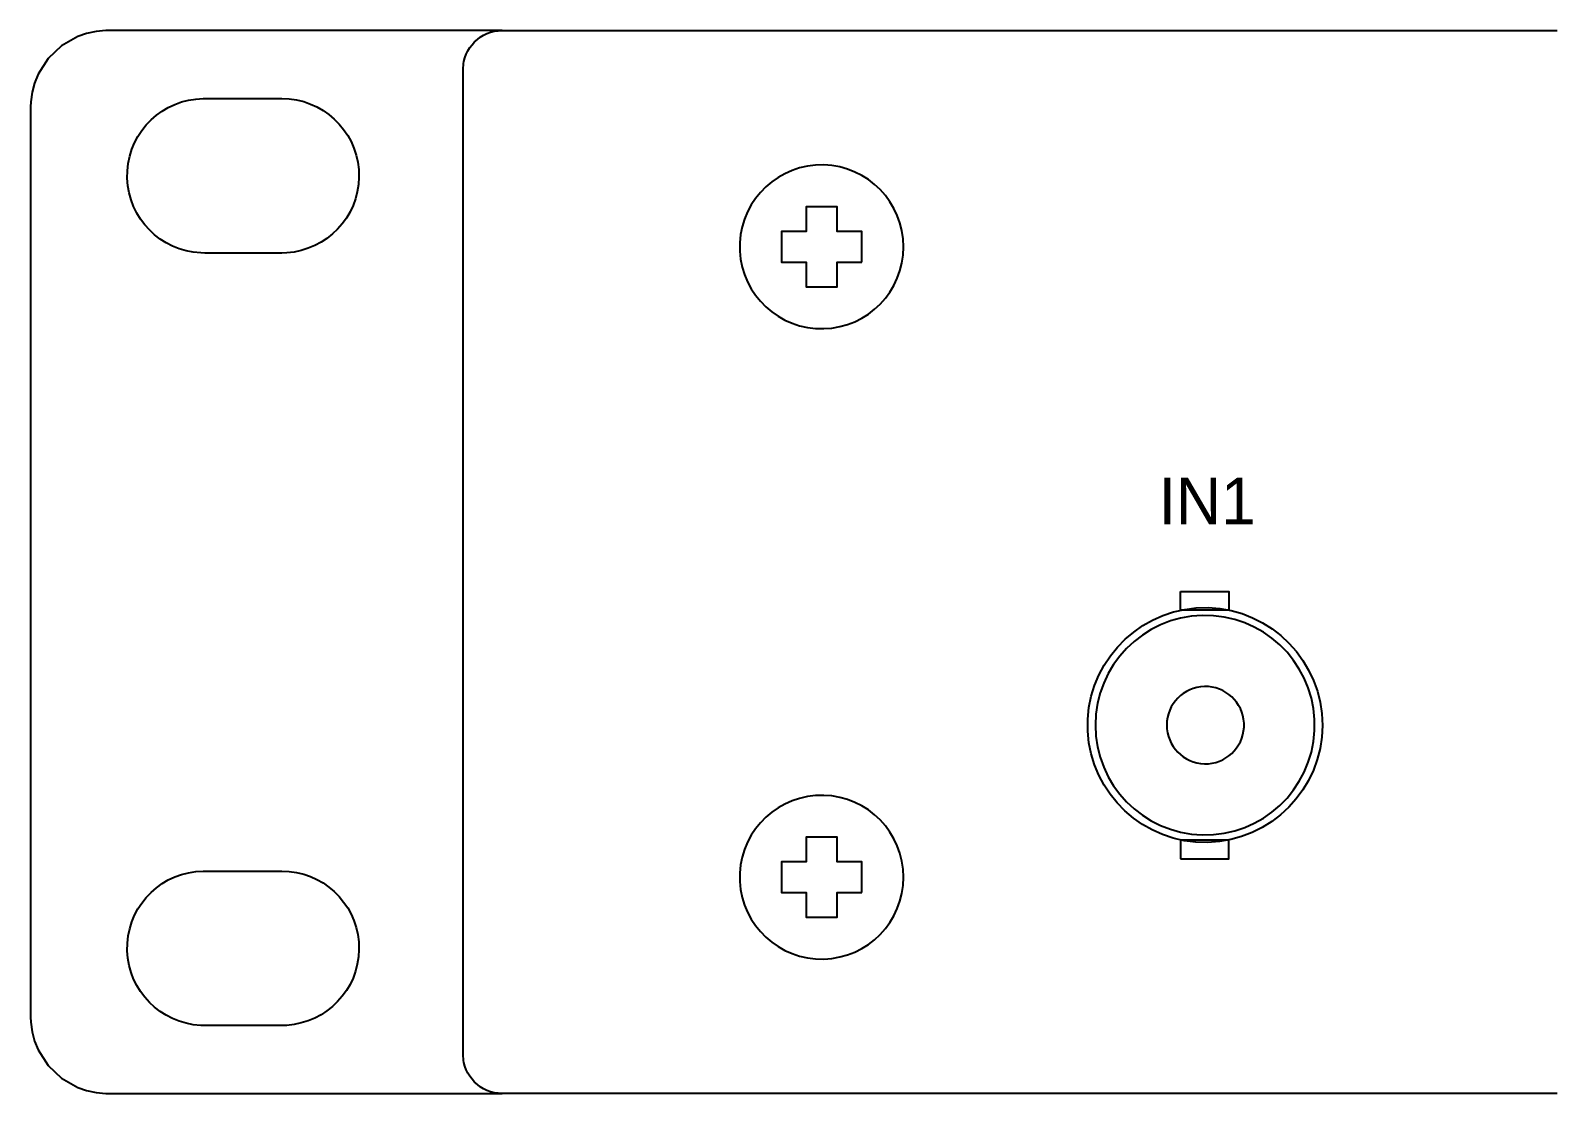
# Model space of a CAD drawing. Extents: x 8.5 to 27.5, y 11 to 13.
# Drawn here: x 8.453 to 10.922, y 11.302 to 13.022 of the extents above; entities that cross this region are included whole.
import ezdxf

# ---------------------------------------------------------------- set-up
doc = ezdxf.new("R2010")
doc.units = 0
doc.header["$MEASUREMENT"] = 0
doc.layers.get('0').update_dxf_attribs({"linetype": 'CONTINUOUS'})

msp = doc.modelspace()

# ---------------------------------------------------------------- linework, layer by layer
for points in [[(9.2157, 13.0222), (9.2129, 13.0222), (9.2047, 13.0222), (9.1915, 13.0222), (9.1739, 13.0222), (9.1522, 13.0222), (9.127, 13.0222), (9.0987, 13.0222), (9.0678, 13.0222), (8.9997, 13.0222), (8.9266, 13.0222), (8.852, 13.0222), (8.7796, 13.0222), (8.7454, 13.0222), (8.713, 13.0222), (8.6831, 13.0222), (8.656, 13.0222), (8.6321, 13.0222), (8.612, 13.0222), (8.5961, 13.0222), (8.5849, 13.0222), (8.5788, 13.0222), (8.5778, 13.0222), (8.5745, 13.0222), (8.5587, 13.0208), (8.5435, 13.0175), (8.5291, 13.0124), (8.5029, 12.9974), (8.4813, 12.9768), (8.4651, 12.9514), (8.4593, 12.9373), (8.4553, 12.9224), (8.4531, 12.9069), (8.4527, 12.8989), (8.4527, 12.893), (8.4527, 12.8863), (8.4527, 12.8765), (8.4527, 12.8638), (8.4527, 12.8483), (8.4527, 12.8303), (8.4527, 12.8097), (8.4527, 12.7868), (8.4527, 12.7616), (8.4527, 12.7343), (8.4527, 12.7051), (8.4527, 12.6412), (8.4527, 12.571), (8.4527, 12.4956), (8.4527, 12.4159), (8.4527, 12.3331), (8.4527, 12.1622), (8.4527, 11.9914), (8.4527, 11.9086), (8.4527, 11.8289), (8.4527, 11.7535), (8.4527, 11.6833), (8.4527, 11.6194), (8.4527, 11.5902), (8.4527, 11.5629), (8.4527, 11.5377), (8.4527, 11.5148), (8.4527, 11.4942), (8.4527, 11.4761), (8.4527, 11.4607), (8.4527, 11.448), (8.4527, 11.4382), (8.4527, 11.4315), (8.4527, 11.4256), (8.4531, 11.4176), (8.4553, 11.402), (8.4593, 11.3871), (8.4651, 11.373), (8.4813, 11.3477), (8.5029, 11.3271), (8.5291, 11.3121), (8.5435, 11.307), (8.5587, 11.3037), (8.5745, 11.3023), (8.5778, 11.3022), (8.5788, 11.3022), (8.5849, 11.3022), (8.5961, 11.3022), (8.612, 11.3022), (8.6321, 11.3022), (8.656, 11.3022), (8.6831, 11.3022), (8.713, 11.3022), (8.7454, 11.3022), (8.7796, 11.3022), (8.852, 11.3022), (8.9266, 11.3022), (8.9997, 11.3022), (9.0678, 11.3022), (9.0987, 11.3022), (9.127, 11.3022), (9.1522, 11.3022), (9.1739, 11.3022), (9.1915, 11.3022), (9.2047, 11.3022), (9.2129, 11.3022), (9.2157, 11.3022)], [(10.923, 11.3022), (10.8912, 11.3022), (10.8596, 11.3022), (10.8283, 11.3022), (10.7973, 11.3022), (10.7664, 11.3022), (10.7359, 11.3022), (10.7056, 11.3022), (10.6755, 11.3022), (10.6457, 11.3022), (10.6162, 11.3022), (10.5869, 11.3022), (10.5579, 11.3022), (10.5291, 11.3022), (10.5006, 11.3022), (10.4724, 11.3022), (10.4445, 11.3022), (10.4168, 11.3022), (10.3894, 11.3022), (10.3623, 11.3022), (10.3354, 11.3022), (10.3088, 11.3022), (10.2825, 11.3022), (10.2565, 11.3022), (10.2307, 11.3022), (10.2053, 11.3022), (10.1801, 11.3022), (10.1552, 11.3022), (10.1306, 11.3022), (10.1063, 11.3022), (10.0823, 11.3022), (10.0585, 11.3022), (10.0351, 11.3022), (10.012, 11.3022), (9.9891, 11.3022), (9.9666, 11.3022), (9.9443, 11.3022), (9.9224, 11.3022), (9.9007, 11.3022), (9.8794, 11.3022), (9.8584, 11.3022), (9.8376, 11.3022), (9.8172, 11.3022), (9.7971, 11.3022), (9.7773, 11.3022), (9.7579, 11.3022), (9.7387, 11.3022), (9.7198, 11.3022), (9.7013, 11.3022), (9.6831, 11.3022), (9.6652, 11.3022), (9.6477, 11.3022), (9.6304, 11.3022), (9.6135, 11.3022), (9.597, 11.3022), (9.5807, 11.3022), (9.5648, 11.3022), (9.5492, 11.3022), (9.5339, 11.3022), (9.519, 11.3022), (9.5044, 11.3022), (9.4902, 11.3022), (9.4763, 11.3022), (9.4627, 11.3022), (9.4495, 11.3022), (9.4367, 11.3022), (9.4241, 11.3022), (9.412, 11.3022), (9.4001, 11.3022), (9.3887, 11.3022), (9.3776, 11.3022), (9.3668, 11.3022), (9.3564, 11.3022), (9.3463, 11.3022), (9.3366, 11.3022), (9.3273, 11.3022), (9.3183, 11.3022), (9.3097, 11.3022), (9.3015, 11.3022), (9.2936, 11.3022), (9.2861, 11.3022), (9.279, 11.3022), (9.2722, 11.3022), (9.2659, 11.3022), (9.2598, 11.3022), (9.2542, 11.3022), (9.249, 11.3022), (9.2441, 11.3022), (9.2396, 11.3022), (9.2355, 11.3022), (9.2317, 11.3022), (9.2284, 11.3022), (9.2254, 11.3022), (9.2229, 11.3022), (9.2207, 11.3022), (9.2189, 11.3022), (9.2175, 11.3022), (9.2165, 11.3022), (9.2159, 11.3022), (9.2157, 11.3022), (9.2125, 11.3023), (9.2093, 11.3026), (9.2061, 11.303), (9.203, 11.3035), (9.197, 11.3051), (9.1912, 11.3072), (9.1857, 11.3098), (9.1805, 11.313), (9.1757, 11.3166), (9.1712, 11.3207), (9.1671, 11.3252), (9.1635, 11.33), (9.1603, 11.3352), (9.1577, 11.3407), (9.1556, 11.3465), (9.154, 11.3525), (9.1535, 11.3556), (9.1531, 11.3588), (9.1528, 11.362), (9.1527, 11.3652), (9.1527, 11.3655), (9.1527, 11.3664), (9.1527, 11.3678), (9.1527, 11.3698), (9.1527, 11.3723), (9.1527, 11.3754), (9.1527, 11.379), (9.1527, 11.3831), (9.1527, 11.3878), (9.1527, 11.3929), (9.1527, 11.3985), (9.1527, 11.4046), (9.1527, 11.4112), (9.1527, 11.4183), (9.1527, 11.4258), (9.1527, 11.4337), (9.1527, 11.4421), (9.1527, 11.4509), (9.1527, 11.4602), (9.1527, 11.4698), (9.1527, 11.4799), (9.1527, 11.4903), (9.1527, 11.5011), (9.1527, 11.5123), (9.1527, 11.5239), (9.1527, 11.5358), (9.1527, 11.5481), (9.1527, 11.5607), (9.1527, 11.5736), (9.1527, 11.5869), (9.1527, 11.6004), (9.1527, 11.6143), (9.1527, 11.6285), (9.1527, 11.6429), (9.1527, 11.6576), (9.1527, 11.6726), (9.1527, 11.6878), (9.1527, 11.7033), (9.1527, 11.719), (9.1527, 11.7349), (9.1527, 11.7511), (9.1527, 11.7675), (9.1527, 11.784), (9.1527, 11.8008), (9.1527, 11.8178), (9.1527, 11.8349), (9.1527, 11.8696), (9.1527, 11.9049), (9.1527, 11.9407), (9.1527, 11.977), (9.1527, 12.0136), (9.1527, 12.0505), (9.1527, 12.0876), (9.1527, 12.1622), (9.1527, 12.2369), (9.1527, 12.274), (9.1527, 12.3109), (9.1527, 12.3475), (9.1527, 12.3838), (9.1527, 12.4196), (9.1527, 12.4549), (9.1527, 12.4896), (9.1527, 12.5067), (9.1527, 12.5237), (9.1527, 12.5404), (9.1527, 12.557), (9.1527, 12.5734), (9.1527, 12.5895), (9.1527, 12.6055), (9.1527, 12.6212), (9.1527, 12.6367), (9.1527, 12.6519), (9.1527, 12.6669), (9.1527, 12.6816), (9.1527, 12.696), (9.1527, 12.7102), (9.1527, 12.724), (9.1527, 12.7376), (9.1527, 12.7509), (9.1527, 12.7638), (9.1527, 12.7764), (9.1527, 12.7887), (9.1527, 12.8006), (9.1527, 12.8121), (9.1527, 12.8233), (9.1527, 12.8342), (9.1527, 12.8446), (9.1527, 12.8547), (9.1527, 12.8643), (9.1527, 12.8735), (9.1527, 12.8824), (9.1527, 12.8907), (9.1527, 12.8987), (9.1527, 12.9062), (9.1527, 12.9133), (9.1527, 12.9198), (9.1527, 12.9259), (9.1527, 12.9316), (9.1527, 12.9367), (9.1527, 12.9413), (9.1527, 12.9455), (9.1527, 12.9491), (9.1527, 12.9521), (9.1527, 12.9547), (9.1527, 12.9567), (9.1527, 12.9581), (9.1527, 12.9589), (9.1527, 12.9592), (9.1528, 12.9625), (9.1531, 12.9657), (9.1535, 12.9688), (9.154, 12.9719), (9.1556, 12.978), (9.1577, 12.9838), (9.1603, 12.9893), (9.1635, 12.9945), (9.1671, 12.9993), (9.1712, 13.0038), (9.1757, 13.0079), (9.1805, 13.0115), (9.1857, 13.0146), (9.1912, 13.0173), (9.197, 13.0194), (9.203, 13.021), (9.2061, 13.0215), (9.2093, 13.0219), (9.2125, 13.0222), (9.2157, 13.0222), (9.2159, 13.0222), (9.2165, 13.0222), (9.2175, 13.0222), (9.2189, 13.0222), (9.2207, 13.0222), (9.2229, 13.0222), (9.2254, 13.0222), (9.2284, 13.0222), (9.2317, 13.0222), (9.2355, 13.0222), (9.2396, 13.0222), (9.2441, 13.0222), (9.249, 13.0222), (9.2542, 13.0222), (9.2598, 13.0222), (9.2659, 13.0222), (9.2722, 13.0222), (9.279, 13.0222), (9.2861, 13.0222), (9.2936, 13.0222), (9.3015, 13.0222), (9.3097, 13.0222), (9.3183, 13.0222), (9.3273, 13.0222), (9.3366, 13.0222), (9.3463, 13.0222), (9.3564, 13.0222), (9.3668, 13.0222), (9.3776, 13.0222), (9.3887, 13.0222), (9.4001, 13.0222), (9.412, 13.0222), (9.4241, 13.0222), (9.4367, 13.0222), (9.4495, 13.0222), (9.4627, 13.0222), (9.4763, 13.0222), (9.4902, 13.0222), (9.5044, 13.0222), (9.519, 13.0222), (9.5339, 13.0222), (9.5492, 13.0222), (9.5648, 13.0222), (9.5807, 13.0222), (9.597, 13.0222), (9.6135, 13.0222), (9.6304, 13.0222), (9.6477, 13.0222), (9.6652, 13.0222), (9.6831, 13.0222), (9.7013, 13.0222), (9.7198, 13.0222), (9.7387, 13.0222), (9.7579, 13.0222), (9.7773, 13.0222), (9.7971, 13.0222), (9.8172, 13.0222), (9.8376, 13.0222), (9.8584, 13.0222), (9.8794, 13.0222), (9.9007, 13.0222), (9.9224, 13.0222), (9.9443, 13.0222), (9.9666, 13.0222), (9.9891, 13.0222), (10.012, 13.0222), (10.0351, 13.0222), (10.0585, 13.0222), (10.0823, 13.0222), (10.1063, 13.0222), (10.1306, 13.0222), (10.1552, 13.0222), (10.1801, 13.0222), (10.2053, 13.0222), (10.2307, 13.0222), (10.2565, 13.0222), (10.2825, 13.0222), (10.3088, 13.0222), (10.3354, 13.0222), (10.3623, 13.0222), (10.3894, 13.0222), (10.4168, 13.0222), (10.4445, 13.0222), (10.4724, 13.0222), (10.5006, 13.0222), (10.5291, 13.0222), (10.5579, 13.0222), (10.5869, 13.0222), (10.6162, 13.0222), (10.6457, 13.0222), (10.6755, 13.0222), (10.7056, 13.0222), (10.7359, 13.0222), (10.7664, 13.0222), (10.7973, 13.0222), (10.8283, 13.0222), (10.8596, 13.0222), (10.8912, 13.0222), (10.923, 13.0222)], [(9.7978, 12.6473), (9.7978, 12.6972), (9.7578, 12.6972), (9.7578, 12.7372), (9.7077, 12.7372), (9.7077, 12.6972), (9.6677, 12.6972), (9.6677, 12.6473), (9.7077, 12.6473), (9.7077, 12.6073), (9.7578, 12.6073), (9.7578, 12.6473), (9.7978, 12.6473)], [(10.3137, 12.1147), (10.3917, 12.1147), (10.3917, 12.0843), (10.3137, 12.0843), (10.3137, 12.1147)], [(9.7978, 11.6272), (9.7978, 11.6772), (9.7578, 11.6772), (9.7578, 11.7172), (9.7077, 11.7172), (9.7077, 11.6772), (9.6677, 11.6772), (9.6677, 11.6272), (9.7077, 11.6272), (9.7077, 11.5873), (9.7578, 11.5873), (9.7578, 11.6272), (9.7978, 11.6272)], [(10.3137, 11.6817), (10.3917, 11.6817), (10.3917, 11.7122), (10.3137, 11.7122), (10.3137, 11.6817)]]:
    msp.add_lwpolyline(points)
for points in [[(8.8592, 12.9122), (8.8714, 12.9117), (8.8832, 12.9099), (8.8947, 12.9072), (8.9057, 12.9033), (8.9162, 12.8986), (8.9261, 12.8929), (8.9355, 12.8863), (8.9442, 12.8789), (8.9522, 12.8708), (8.9594, 12.862), (8.9659, 12.8525), (8.9714, 12.8425), (8.976, 12.8319), (8.9797, 12.8208), (8.9823, 12.8093), (8.9838, 12.7974), (8.9842, 12.7852), (8.9834, 12.7731), (8.9815, 12.7613), (8.9786, 12.75), (8.9746, 12.739), (8.9697, 12.7286), (8.9638, 12.7187), (8.9571, 12.7095), (8.9496, 12.7009), (8.9414, 12.693), (8.9324, 12.6859), (8.9229, 12.6796), (8.9127, 12.6742), (8.902, 12.6698), (8.8909, 12.6663), (8.8793, 12.6638), (8.8674, 12.6625), (8.8591, 12.6622), (8.857, 12.6622), (8.8527, 12.6622), (8.8465, 12.6622), (8.8386, 12.6622), (8.8295, 12.6622), (8.8195, 12.6622), (8.8087, 12.6622), (8.7977, 12.6622), (8.7866, 12.6622), (8.7758, 12.6622), (8.7655, 12.6622), (8.7563, 12.6622), (8.7482, 12.6622), (8.7417, 12.6622), (8.737, 12.6622), (8.7346, 12.6622), (8.7281, 12.6624), (8.7161, 12.6635), (8.7045, 12.6658), (8.6932, 12.6691), (8.6825, 12.6734), (8.6722, 12.6787), (8.6626, 12.6848), (8.6535, 12.6918), (8.6452, 12.6995), (8.6375, 12.708), (8.6307, 12.7172), (8.6247, 12.7269), (8.6196, 12.7373), (8.6155, 12.7481), (8.6123, 12.7594), (8.6103, 12.7711), (8.6093, 12.7832), (8.6095, 12.7954), (8.6108, 12.8073), (8.6133, 12.8189), (8.6168, 12.83), (8.6212, 12.8407), (8.6266, 12.8509), (8.6329, 12.8604), (8.64, 12.8694), (8.6479, 12.8776), (8.6565, 12.8851), (8.6657, 12.8918), (8.6756, 12.8977), (8.686, 12.9026), (8.6969, 12.9066), (8.7083, 12.9096), (8.7201, 12.9114), (8.7322, 12.9122), (8.7351, 12.9122), (8.7384, 12.9122), (8.7437, 12.9122), (8.7507, 12.9122), (8.7592, 12.9122), (8.7689, 12.9122), (8.7793, 12.9122), (8.7902, 12.9122), (8.8014, 12.9122), (8.8124, 12.9122), (8.8229, 12.9122), (8.8327, 12.9122), (8.8414, 12.9122), (8.8487, 12.9122), (8.8544, 12.9122), (8.858, 12.9122)], [(9.8653, 12.6721), (9.8646, 12.6854), (9.8627, 12.6984), (9.8595, 12.711), (9.8552, 12.723), (9.8497, 12.7345), (9.8433, 12.7453), (9.8359, 12.7554), (9.8275, 12.7648), (9.8184, 12.7733), (9.8084, 12.781), (9.7978, 12.7877), (9.7865, 12.7933), (9.7746, 12.7979), (9.7623, 12.8014), (9.7494, 12.8037), (9.7362, 12.8047), (9.7228, 12.8043), (9.7097, 12.8027), (9.6971, 12.7998), (9.6849, 12.7958), (9.6733, 12.7906), (9.6623, 12.7844), (9.652, 12.7773), (9.6424, 12.7692), (9.6337, 12.7602), (9.6258, 12.7505), (9.6188, 12.74), (9.6129, 12.7288), (9.608, 12.7171), (9.6042, 12.7048), (9.6017, 12.692), (9.6004, 12.6788), (9.6004, 12.6654), (9.6017, 12.6522), (9.6042, 12.6395), (9.608, 12.6272), (9.6129, 12.6155), (9.6188, 12.6044), (9.6258, 12.5939), (9.6337, 12.5842), (9.6424, 12.5753), (9.652, 12.5672), (9.6623, 12.56), (9.6733, 12.5538), (9.6849, 12.5487), (9.6971, 12.5446), (9.7097, 12.5418), (9.7228, 12.5402), (9.7362, 12.5398), (9.7494, 12.5408), (9.7623, 12.5431), (9.7746, 12.5465), (9.7865, 12.5511), (9.7978, 12.5568), (9.8084, 12.5635), (9.8184, 12.5711), (9.8275, 12.5796), (9.8359, 12.589), (9.8433, 12.5991), (9.8497, 12.6099), (9.8552, 12.6213), (9.8595, 12.6333), (9.8627, 12.6458), (9.8646, 12.6588)], [(10.5432, 11.8978), (10.5423, 11.8788), (10.5394, 11.8603), (10.5348, 11.8424), (10.5286, 11.8252), (10.5207, 11.8089), (10.5113, 11.7934), (10.5006, 11.7789), (10.4886, 11.7655), (10.4754, 11.7533), (10.461, 11.7424), (10.4457, 11.7328), (10.4295, 11.7247), (10.4124, 11.7181), (10.3947, 11.7131), (10.3763, 11.7099), (10.3574, 11.7084), (10.3383, 11.7089), (10.3196, 11.7113), (10.3016, 11.7154), (10.2843, 11.7212), (10.2677, 11.7286), (10.252, 11.7375), (10.2373, 11.7478), (10.2236, 11.7595), (10.2111, 11.7723), (10.1998, 11.7863), (10.1899, 11.8013), (10.1814, 11.8173), (10.1744, 11.8341), (10.169, 11.8516), (10.1653, 11.8698), (10.1634, 11.8886), (10.1634, 11.9078), (10.1653, 11.9266), (10.169, 11.9449), (10.1745, 11.9625), (10.1815, 11.9793), (10.1901, 11.9953), (10.2001, 12.0103), (10.2114, 12.0244), (10.224, 12.0372), (10.2377, 12.0489), (10.2525, 12.0593), (10.2682, 12.0682), (10.2848, 12.0757), (10.3022, 12.0815), (10.3203, 12.0856), (10.3389, 12.088), (10.358, 12.0885), (10.3769, 12.087), (10.3953, 12.0838), (10.413, 12.0787), (10.43, 12.0721), (10.4462, 12.0638), (10.4615, 12.0541), (10.4757, 12.0431), (10.4889, 12.0308), (10.5009, 12.0173), (10.5115, 12.0027), (10.5208, 11.9871), (10.5287, 11.9707), (10.5349, 11.9534), (10.5395, 11.9355), (10.5423, 11.9169)], [(10.1758, 11.8984), (10.1767, 11.8805), (10.1793, 11.8631), (10.1835, 11.8463), (10.1893, 11.8302), (10.1966, 11.8148), (10.2052, 11.8003), (10.2151, 11.7868), (10.2263, 11.7742), (10.2385, 11.7628), (10.2518, 11.7525), (10.2661, 11.7435), (10.2812, 11.7359), (10.2971, 11.7297), (10.3137, 11.7251), (10.331, 11.722), (10.3487, 11.7207), (10.3667, 11.7212), (10.3842, 11.7233), (10.4011, 11.7272), (10.4174, 11.7326), (10.4329, 11.7395), (10.4476, 11.7478), (10.4614, 11.7575), (10.4742, 11.7683), (10.4859, 11.7803), (10.4964, 11.7934), (10.5057, 11.8075), (10.5137, 11.8224), (10.5202, 11.8382), (10.5252, 11.8546), (10.5287, 11.8717), (10.5304, 11.8894), (10.5304, 11.9074), (10.5287, 11.925), (10.5252, 11.942), (10.5202, 11.9585), (10.5137, 11.9742), (10.5057, 11.9891), (10.4964, 12.0031), (10.4859, 12.0162), (10.4742, 12.0282), (10.4614, 12.039), (10.4476, 12.0486), (10.4329, 12.057), (10.4174, 12.0639), (10.4011, 12.0693), (10.3842, 12.0731), (10.3667, 12.0753), (10.3487, 12.0758), (10.331, 12.0744), (10.3137, 12.0714), (10.2971, 12.0668), (10.2812, 12.0606), (10.2661, 12.053), (10.2518, 12.044), (10.2385, 12.0337), (10.2263, 12.0223), (10.2151, 12.0098), (10.2052, 11.9962), (10.1966, 11.9817), (10.1893, 11.9664), (10.1835, 11.9503), (10.1793, 11.9336), (10.1767, 11.9162)], [(10.2912, 11.8984), (10.2915, 11.8921), (10.2924, 11.8859), (10.2939, 11.88), (10.296, 11.8743), (10.2985, 11.8689), (10.3016, 11.8637), (10.3051, 11.859), (10.309, 11.8545), (10.3134, 11.8505), (10.318, 11.8469), (10.3231, 11.8437), (10.3284, 11.8411), (10.334, 11.8389), (10.3398, 11.8373), (10.3459, 11.8362), (10.3521, 11.8357), (10.3585, 11.8359), (10.3646, 11.8366), (10.3706, 11.838), (10.3763, 11.8399), (10.3818, 11.8423), (10.3869, 11.8453), (10.3918, 11.8486), (10.3963, 11.8525), (10.4005, 11.8567), (10.4042, 11.8613), (10.4075, 11.8663), (10.4103, 11.8715), (10.4126, 11.8771), (10.4143, 11.8829), (10.4156, 11.889), (10.4162, 11.8952), (10.4162, 11.9016), (10.4156, 11.9077), (10.4143, 11.9137), (10.4126, 11.9195), (10.4103, 11.9251), (10.4075, 11.9303), (10.4042, 11.9352), (10.4005, 11.9398), (10.3963, 11.944), (10.3918, 11.9478), (10.3869, 11.9512), (10.3818, 11.9541), (10.3763, 11.9566), (10.3706, 11.9585), (10.3646, 11.9598), (10.3585, 11.9606), (10.3521, 11.9607), (10.3459, 11.9603), (10.3398, 11.9592), (10.334, 11.9576), (10.3284, 11.9554), (10.3231, 11.9527), (10.318, 11.9496), (10.3134, 11.946), (10.309, 11.942), (10.3051, 11.9376), (10.3016, 11.9328), (10.2985, 11.9277), (10.296, 11.9223), (10.2939, 11.9167), (10.2924, 11.9108), (10.2915, 11.9047)], [(9.8653, 11.6521), (9.8646, 11.6654), (9.8627, 11.6784), (9.8595, 11.691), (9.8552, 11.703), (9.8497, 11.7145), (9.8433, 11.7253), (9.8359, 11.7354), (9.8275, 11.7448), (9.8184, 11.7533), (9.8084, 11.761), (9.7978, 11.7677), (9.7865, 11.7733), (9.7746, 11.7779), (9.7623, 11.7814), (9.7494, 11.7837), (9.7362, 11.7846), (9.7228, 11.7843), (9.7097, 11.7827), (9.6971, 11.7798), (9.6849, 11.7758), (9.6733, 11.7706), (9.6623, 11.7644), (9.652, 11.7573), (9.6424, 11.7492), (9.6337, 11.7402), (9.6258, 11.7304), (9.6188, 11.72), (9.6129, 11.7088), (9.608, 11.6971), (9.6042, 11.6848), (9.6017, 11.672), (9.6004, 11.6588), (9.6004, 11.6454), (9.6017, 11.6322), (9.6042, 11.6195), (9.608, 11.6072), (9.6129, 11.5955), (9.6188, 11.5844), (9.6258, 11.5739), (9.6337, 11.5642), (9.6424, 11.5553), (9.652, 11.5472), (9.6623, 11.54), (9.6733, 11.5338), (9.6849, 11.5287), (9.6971, 11.5246), (9.7097, 11.5218), (9.7228, 11.5201), (9.7362, 11.5198), (9.7494, 11.5208), (9.7623, 11.5231), (9.7746, 11.5265), (9.7865, 11.5311), (9.7978, 11.5368), (9.8084, 11.5435), (9.8184, 11.5511), (9.8275, 11.5596), (9.8359, 11.569), (9.8433, 11.5791), (9.8497, 11.5899), (9.8552, 11.6013), (9.8595, 11.6133), (9.8627, 11.6258), (9.8646, 11.6387)], [(8.8592, 11.6622), (8.8714, 11.6617), (8.8832, 11.6599), (8.8947, 11.6571), (8.9057, 11.6533), (8.9162, 11.6486), (8.9261, 11.6429), (8.9355, 11.6363), (8.9442, 11.6289), (8.9522, 11.6208), (8.9594, 11.612), (8.9659, 11.6025), (8.9714, 11.5925), (8.976, 11.5819), (8.9797, 11.5708), (8.9823, 11.5593), (8.9838, 11.5474), (8.9842, 11.5352), (8.9834, 11.5231), (8.9815, 11.5113), (8.9786, 11.5), (8.9746, 11.489), (8.9697, 11.4786), (8.9638, 11.4687), (8.9571, 11.4595), (8.9496, 11.4509), (8.9414, 11.443), (8.9324, 11.4359), (8.9229, 11.4296), (8.9127, 11.4242), (8.902, 11.4198), (8.8909, 11.4163), (8.8793, 11.4138), (8.8674, 11.4125), (8.8591, 11.4122), (8.857, 11.4122), (8.8527, 11.4122), (8.8465, 11.4122), (8.8386, 11.4122), (8.8295, 11.4122), (8.8195, 11.4122), (8.8087, 11.4122), (8.7977, 11.4122), (8.7866, 11.4122), (8.7758, 11.4122), (8.7655, 11.4122), (8.7563, 11.4122), (8.7482, 11.4122), (8.7417, 11.4122), (8.737, 11.4122), (8.7346, 11.4122), (8.7281, 11.4124), (8.7161, 11.4135), (8.7045, 11.4158), (8.6932, 11.4191), (8.6825, 11.4234), (8.6722, 11.4287), (8.6626, 11.4348), (8.6535, 11.4418), (8.6452, 11.4495), (8.6375, 11.458), (8.6307, 11.4672), (8.6247, 11.4769), (8.6196, 11.4873), (8.6155, 11.4981), (8.6123, 11.5094), (8.6103, 11.5211), (8.6093, 11.5332), (8.6095, 11.5454), (8.6108, 11.5573), (8.6133, 11.5689), (8.6168, 11.58), (8.6212, 11.5907), (8.6266, 11.6009), (8.6329, 11.6104), (8.64, 11.6194), (8.6479, 11.6276), (8.6565, 11.6351), (8.6657, 11.6418), (8.6756, 11.6477), (8.686, 11.6526), (8.6969, 11.6566), (8.7083, 11.6595), (8.7201, 11.6614), (8.7322, 11.6622), (8.7351, 11.6622), (8.7384, 11.6622), (8.7437, 11.6622), (8.7507, 11.6622), (8.7592, 11.6622), (8.7689, 11.6622), (8.7793, 11.6622), (8.7902, 11.6622), (8.8014, 11.6622), (8.8124, 11.6622), (8.8229, 11.6622), (8.8327, 11.6622), (8.8414, 11.6622), (8.8487, 11.6622), (8.8544, 11.6622), (8.858, 11.6622)]]:
    msp.add_lwpolyline(points, close=True)

# ---------------------------------------------------------------- texts
at = {"insert": (10.2781, 12.2233), "char_height": 0.075556, "attachment_point": 7}
msp.add_mtext('\\fInterstate-Regular|b0|i0|c0|p34;\\W1;IN1', dxfattribs=at)

doc.saveas('drawing.dxf')
